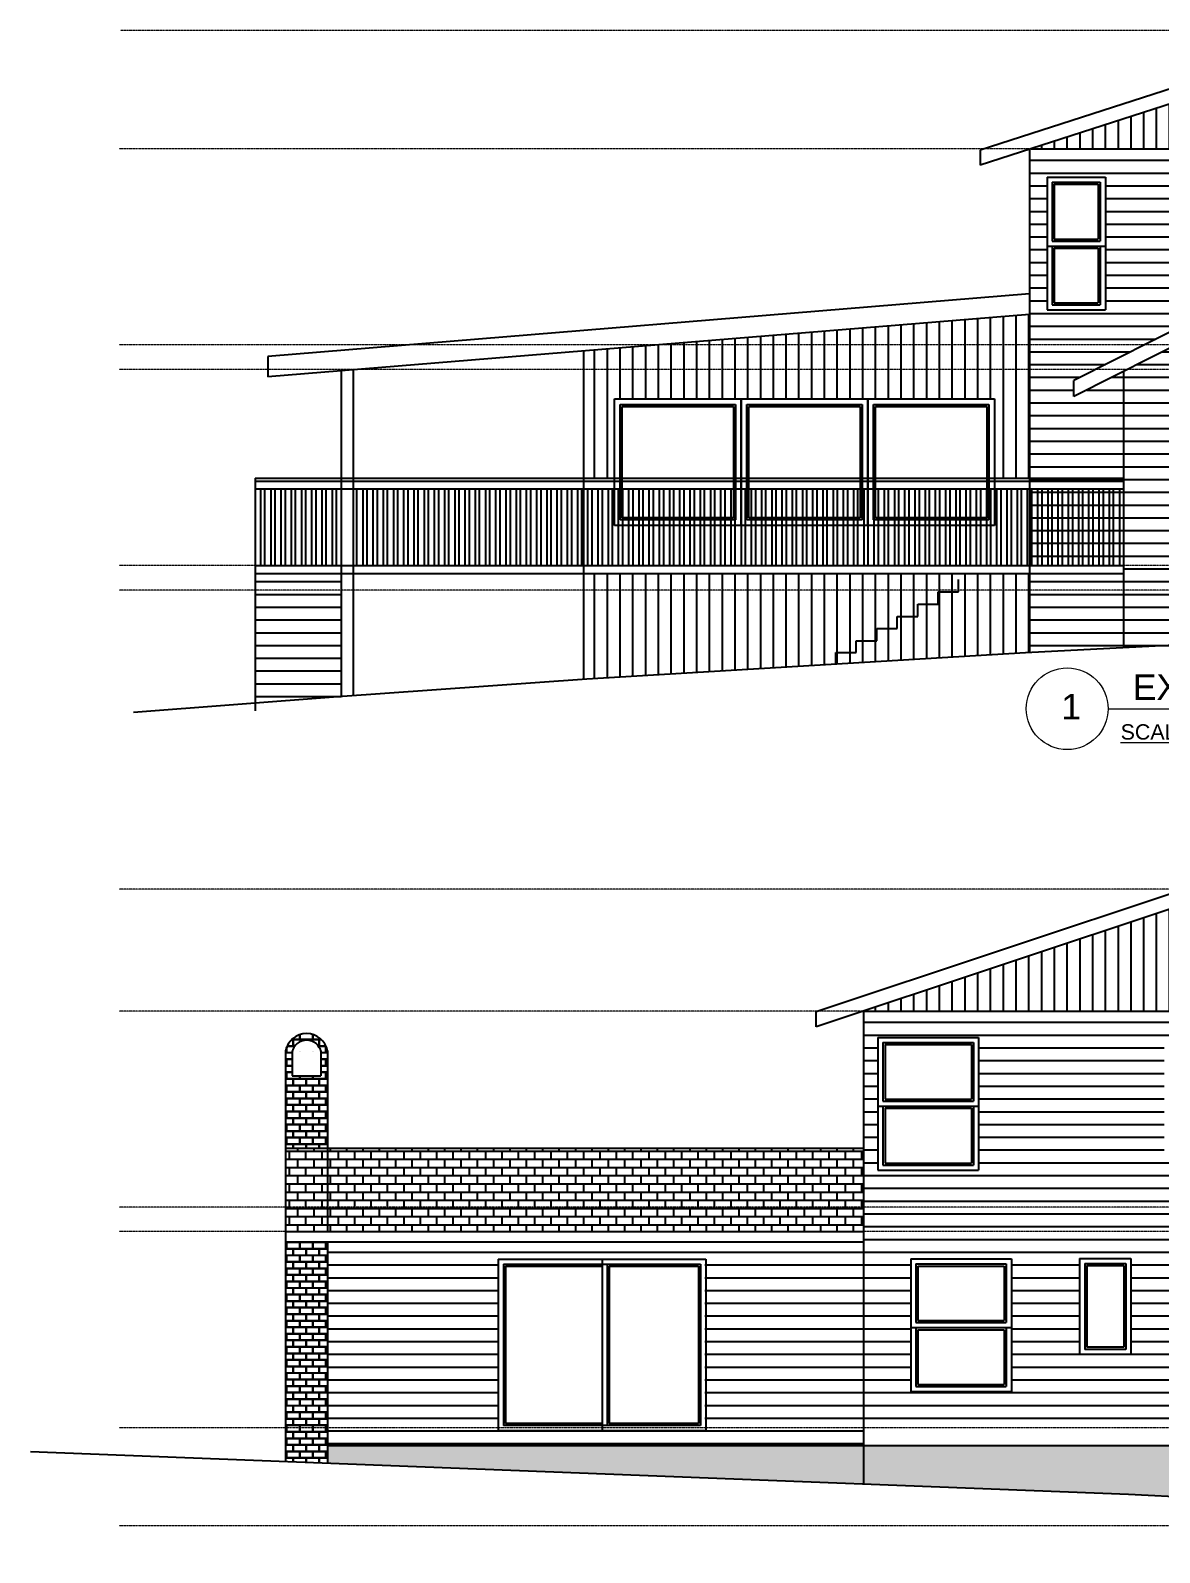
# Model space of a CAD drawing. Header units: inches. Extents: x 1543 to 43489, y -26 to 5775.
# Drawn here: x 7721 to 8274, y 3294 to 4039 of the extents above; entities that cross this region are included whole.
import ezdxf

# ---------------------------------------------------------------- set-up
doc = ezdxf.new("R2010")
doc.units = ezdxf.units.IN
doc.header["$LTSCALE"] = 0.5
doc.header["$MEASUREMENT"] = 0
doc.linetypes.add('Grid Line 1_2_', pattern=[0.875, 0.5, -0.125, 0.125, -0.125])
doc.layers.add('A-GENM', color=13, linetype='Continuous', lineweight=9)
doc.layers.add('S-Text', color=3, linetype='Continuous', lineweight=0)
doc.styles.add('ARIAL', font='arial.ttf')
pattern_1 = [(90, (-27596.547, 2243.965), (-6.25, 0), [])]
pattern_2 = [(180, (-27596.547, 2243.965), (-4e-16, -6.25), [])]
pattern_3 = [(180, (-27596.547, 2171.994), (-4e-16, -6.25), [])]

msp = doc.modelspace()

# ---------------------------------------------------------------- hatches: boundary and pattern name
h = msp.add_hatch()
h.set_pattern_fill('ANSI31', scale=50, angle=45)
h.set_pattern_definition(pattern_1)
h.paths.add_polyline_path([(8524.63, 3980.83), (8367.72, 4031.43), (8210.81, 3980.83)])
h = msp.add_hatch()
h.set_pattern_fill('ANSI31', scale=50, angle=135)
h.set_pattern_definition(pattern_2)
h.paths.add_polyline_path([(8210.81, 3980.83), (8210.06, 3980.59), (8210.06, 3884.82), (8266.1, 3884.82), (8328.07, 3916.26), (8390.03, 3884.82), (8466.13, 3884.82), (8466.13, 3971.83), (8520.64, 3971.83), (8520.64, 3884.82), (8524.63, 3884.82), (8524.63, 3980.83)])
h.paths.add_polyline_path([(8407.32, 3966.89), (8452.81, 3966.89), (8452.81, 3901.89), (8407.32, 3901.88)], flags=16)
h.paths.add_polyline_path([(8409.83, 3964.38), (8450.3, 3964.38), (8450.3, 3934.78), (8409.83, 3934.78)], flags=0)
h.paths.add_polyline_path([(8410.83, 3963.38), (8449.31, 3963.38), (8449.31, 3935.78), (8410.83, 3935.78)], flags=0)
h.paths.add_polyline_path([(8450.3, 3932.36), (8450.3, 3904.4), (8409.83, 3904.39), (8409.83, 3932.36)], flags=0)
h.paths.add_polyline_path([(8410.83, 3931.37), (8449.31, 3931.37), (8449.31, 3905.4), (8410.83, 3905.39)], flags=0)
h.paths.add_polyline_path([(8247.11, 3902.02), (8218.63, 3902.02), (8218.63, 3967.02), (8247.11, 3967.02)], flags=16)
h.paths.add_polyline_path([(8244.61, 3935.64), (8221.12, 3935.64), (8221.12, 3964.53), (8244.61, 3964.53)], flags=0)
h.paths.add_polyline_path([(8244.61, 3933.14), (8244.61, 3904.51), (8221.12, 3904.52), (8221.12, 3933.14)], flags=0)
h.paths.add_polyline_path([(8243.62, 3936.63), (8222.12, 3936.63), (8222.12, 3963.53), (8243.62, 3963.53)], flags=0)
h.paths.add_polyline_path([(8243.62, 3932.14), (8243.62, 3905.51), (8222.12, 3905.51), (8222.12, 3932.14)], flags=0)
h.paths.add_polyline_path([(8231.68, 3859.52), (8231.68, 3867.36), (8242.45, 3872.83), (8210.06, 3872.83), (8210.06, 3819.67), (8255.98, 3819.67), (8255.98, 3871.84)])
h.paths.add_polyline_path([(8210.06, 3884.82), (8210.06, 3872.83), (8242.45, 3872.83), (8266.1, 3884.82)])
h.paths.add_polyline_path([(8524.63, 3872.83), (8524.63, 3884.82), (8520.64, 3884.82), (8466.13, 3884.82), (8390.03, 3884.82), (8413.68, 3872.83)])
h.paths.add_polyline_path([(8413.68, 3872.83), (8424.45, 3867.36), (8424.45, 3859.52), (8399.77, 3872.04), (8399.77, 3776.82), (8465.72, 3776.82), (8465.72, 3872.83)])
h.paths.add_polyline_path([(8452.81, 3858.69), (8452.81, 3793.7), (8407.32, 3793.68), (8407.32, 3858.69)], flags=16)
h.paths.add_polyline_path([(8450.3, 3856.18), (8450.3, 3826.58), (8409.83, 3826.58), (8409.83, 3856.18)], flags=0)
h.paths.add_polyline_path([(8449.31, 3855.18), (8449.31, 3827.58), (8410.83, 3827.58), (8410.83, 3855.18)], flags=0)
h.paths.add_polyline_path([(8450.3, 3824.17), (8450.3, 3796.21), (8409.83, 3796.2), (8409.83, 3824.17)], flags=0)
h.paths.add_polyline_path([(8449.31, 3823.17), (8449.31, 3797.2), (8410.83, 3797.19), (8410.83, 3823.17)], flags=0)
h.paths.add_polyline_path([(8399.77, 3764.82), (8399.77, 3743.24), (8465.72, 3745.85), (8465.72, 3764.82)])
h.paths.add_polyline_path([(8399.77, 3776.82), (8399.77, 3764.82), (8465.72, 3764.82), (8465.72, 3776.82)])
h.paths.add_polyline_path([(8210.06, 3764.82), (8210.06, 3734.21), (8255.98, 3736.57), (8255.98, 3764.82)])
h.paths.add_polyline_path([(8210.06, 3772.82), (8210.06, 3764.82), (8255.98, 3764.82), (8255.98, 3772.82)])
h = msp.add_hatch()
h.set_pattern_fill('ANSI31', scale=50, angle=135)
h.set_pattern_definition(pattern_2)
h.paths.add_polyline_path([(8328.07, 3908.42), (8281.56, 3884.82), (8374.57, 3884.82)])
h.paths.add_polyline_path([(8374.57, 3884.82), (8281.56, 3884.82), (8257.91, 3872.83), (8398.22, 3872.83)])
h.paths.add_polyline_path([(8399.77, 3872.04), (8398.22, 3872.83), (8257.91, 3872.83), (8231.68, 3859.52), (8231.68, 3867.36), (8242.45, 3872.83), (8210.06, 3872.83), (8210.06, 3776.82), (8255.98, 3776.82), (8255.98, 3772.82), (8210.06, 3772.82), (8210.06, 3764.82), (8399.77, 3764.82)])
h.paths.add_polyline_path([(8346.35, 3859.11), (8346.35, 3814.1), (8309.34, 3814.1), (8309.34, 3859.11)], flags=16)
h.paths.add_polyline_path([(8343.84, 3856.6), (8343.84, 3836.86), (8311.85, 3836.86), (8311.85, 3856.6)], flags=0)
h.paths.add_polyline_path([(8342.85, 3855.6), (8342.85, 3837.85), (8312.85, 3837.85), (8312.85, 3855.6)], flags=0)
h.paths.add_polyline_path([(8343.84, 3834.35), (8343.84, 3816.61), (8311.85, 3816.61), (8311.85, 3834.35)], flags=0)
h.paths.add_polyline_path([(8342.85, 3833.35), (8342.85, 3817.6), (8312.85, 3817.6), (8312.85, 3833.35)], flags=0)
h.paths.add_polyline_path([(8399.77, 3764.82), (8255.98, 3764.82), (8255.98, 3736.57), (8337.79, 3740.78), (8399.77, 3743.24)])
h = msp.add_hatch()
h.set_pattern_fill('ANSI31', scale=50, angle=45)
h.set_pattern_definition(pattern_1)
h.paths.add_polyline_path([(8210.06, 3872.83), (7991.84, 3872.83), (7991.84, 3819.67), (8006.9, 3819.67), (8006.9, 3858.47), (8068.89, 3858.47), (8130.88, 3858.47), (8192.87, 3858.47), (8192.87, 3819.67), (8210.06, 3819.67)])
h.paths.add_polyline_path([(8210.06, 3884.82), (8028.09, 3884.82), (7991.84, 3881.85), (7991.84, 3872.83), (8210.06, 3872.83)])
h.paths.add_polyline_path([(8210.06, 3899.74), (8028.09, 3884.82), (8210.06, 3884.82)])
h.paths.add_polyline_path([(8135.26, 3745.96), (8145.27, 3745.96), (8145.27, 3751.97), (8155.28, 3751.97), (8155.28, 3757.97), (8165.29, 3757.97), (8165.29, 3763.98), (8175.31, 3763.98), (8175.31, 3764.82), (7991.84, 3764.82), (7991.84, 3721.14), (7993.41, 3721.25), (8115.25, 3728.55), (8115.25, 3734.19), (8125.26, 3734.19), (8125.26, 3739.95), (8135.26, 3739.95)])
h.paths.add_polyline_path([(8210.06, 3772.82), (7991.84, 3772.82), (7991.84, 3764.82), (8210.06, 3764.82)])
h.paths.add_polyline_path([(8210.06, 3764.82), (8175.31, 3764.82), (8175.31, 3763.98), (8165.29, 3763.98), (8165.29, 3757.97), (8155.28, 3757.97), (8155.28, 3751.97), (8145.27, 3751.97), (8145.27, 3745.96), (8135.26, 3745.96), (8135.26, 3739.95), (8125.26, 3739.95), (8125.26, 3734.19), (8115.25, 3734.19), (8115.25, 3728.55), (8208.11, 3734.11), (8210.06, 3734.21)])
h = msp.add_hatch()
h.set_pattern_fill('ANSI31', scale=50, angle=135)
h.set_pattern_definition(pattern_2)
h.paths.add_polyline_path([(7873.16, 3764.82), (7831.13, 3764.82), (7831.13, 3709.43), (7871.49, 3712.54), (7873.16, 3712.66)])
h.paths.add_polyline_path([(7873.16, 3772.82), (7831.13, 3772.82), (7831.13, 3764.82), (7873.16, 3764.82)])
h = msp.add_hatch()
h.set_pattern_fill('ANSI31', scale=50, angle=45)
h.set_pattern_definition([(90, (-27596.547, 2171.994), (-6.25, 0), [])])
h.paths.add_polyline_path([(8286.07, 3611.05), (8128.78, 3558.78), (8443.35, 3558.78)])
h = msp.add_hatch()
h.set_pattern_fill('ANSI31', scale=50, angle=135)
h.set_pattern_definition(pattern_3)
h.paths.add_polyline_path([(8443.35, 3558.78), (8128.78, 3558.78), (8128.78, 3462.77), (8635.55, 3462.77), (8443.35, 3478.77)])
h.paths.add_polyline_path([(8275.9, 3545.83), (8324.89, 3545.83), (8324.89, 3487.84), (8275.89, 3487.84)], flags=16)
h.paths.add_polyline_path([(8322.38, 3514.45), (8322.38, 3490.35), (8278.4, 3490.35), (8278.41, 3514.45)], flags=0)
h.paths.add_polyline_path([(8279.4, 3513.46), (8321.39, 3513.46), (8321.39, 3491.34), (8279.4, 3491.34)], flags=0)
h.paths.add_polyline_path([(8278.41, 3516.96), (8278.41, 3543.32), (8322.38, 3543.32), (8322.38, 3516.96)], flags=0)
h.paths.add_polyline_path([(8279.4, 3517.96), (8279.41, 3542.32), (8321.39, 3542.32), (8321.39, 3517.96)], flags=0)
h.paths.add_polyline_path([(8185.05, 3480.82), (8135.79, 3480.82), (8135.79, 3545.83), (8185.05, 3545.83)], flags=16)
h.paths.add_polyline_path([(8182.54, 3512.14), (8182.54, 3483.33), (8138.3, 3483.33), (8138.3, 3512.14)], flags=0)
h.paths.add_polyline_path([(8181.55, 3484.33), (8139.3, 3484.33), (8139.3, 3511.15), (8181.55, 3511.15)], flags=0)
h.paths.add_polyline_path([(8182.54, 3514.65), (8138.3, 3514.65), (8138.3, 3543.32), (8182.54, 3543.32)], flags=0)
h.paths.add_polyline_path([(8181.55, 3515.65), (8139.3, 3515.65), (8139.3, 3542.32), (8181.55, 3542.32)], flags=0)
h.paths.add_polyline_path([(8386.76, 3545.83), (8435.75, 3545.83), (8435.75, 3487.84), (8386.75, 3487.84)], flags=16)
h.paths.add_polyline_path([(8433.24, 3514.45), (8433.24, 3490.35), (8389.26, 3490.35), (8389.26, 3514.45)], flags=0)
h.paths.add_polyline_path([(8389.26, 3516.96), (8389.27, 3543.32), (8433.24, 3543.32), (8433.24, 3516.96)], flags=0)
h.paths.add_polyline_path([(8390.26, 3513.46), (8432.24, 3513.46), (8432.24, 3491.34), (8390.25, 3491.34)], flags=0)
h.paths.add_polyline_path([(8390.26, 3517.96), (8390.27, 3542.32), (8432.24, 3542.32), (8432.24, 3517.96)], flags=0)
h.paths.add_polyline_path([(8635.55, 3462.77), (8128.78, 3462.77), (8128.78, 3450.77), (8779.69, 3450.77)])
h.paths.add_polyline_path([(8750.31, 3450.77), (8128.78, 3450.77), (8128.78, 3354.77), (8750.31, 3354.77)])
h.paths.add_polyline_path([(8369.78, 3384.36), (8322.78, 3384.36), (8322.78, 3437.6), (8369.78, 3437.6)], flags=16)
h.paths.add_polyline_path([(8367.27, 3386.87), (8325.29, 3386.87), (8325.29, 3435.09), (8367.27, 3435.09)], flags=0)
h.paths.add_polyline_path([(8366.27, 3387.86), (8326.29, 3387.86), (8326.29, 3434.09), (8366.27, 3434.09)], flags=0)
h.paths.add_polyline_path([(8538.66, 3437.6), (8579.93, 3437.6), (8579.93, 3384.34), (8538.66, 3384.34)], flags=16)
h.paths.add_polyline_path([(8541.17, 3435.09), (8577.42, 3435.09), (8577.42, 3386.85), (8541.17, 3386.85)], flags=0)
h.paths.add_polyline_path([(8542.17, 3434.09), (8576.42, 3434.09), (8576.42, 3387.85), (8542.17, 3387.85)], flags=0)
h.paths.add_polyline_path([(8304.77, 3390.66), (8279.63, 3390.66), (8279.63, 3437.65), (8304.77, 3437.65)], flags=16)
h.paths.add_polyline_path([(8302.26, 3393.17), (8282.14, 3393.17), (8282.14, 3435.14), (8302.26, 3435.14)], flags=0)
h.paths.add_polyline_path([(8301.26, 3394.17), (8283.14, 3394.17), (8283.14, 3434.14), (8301.26, 3434.14)], flags=0)
h.paths.add_polyline_path([(8259.63, 3390.66), (8234.5, 3390.66), (8234.5, 3437.65), (8259.63, 3437.65)], flags=16)
h.paths.add_polyline_path([(8257.12, 3393.17), (8237.01, 3393.17), (8237.01, 3435.14), (8257.12, 3435.14)], flags=0)
h.paths.add_polyline_path([(8256.13, 3394.17), (8238, 3394.17), (8238, 3434.14), (8256.13, 3434.14)], flags=0)
h.paths.add_polyline_path([(8671.15, 3437.6), (8712.41, 3437.6), (8712.41, 3384.34), (8671.15, 3384.34)], flags=16)
h.paths.add_polyline_path([(8673.66, 3435.09), (8709.9, 3435.09), (8709.9, 3386.85), (8673.66, 3386.85)], flags=0)
h.paths.add_polyline_path([(8674.65, 3434.09), (8708.91, 3434.09), (8708.91, 3387.85), (8674.65, 3387.85)], flags=0)
h.paths.add_polyline_path([(8201.12, 3372.46), (8151.87, 3372.46), (8151.87, 3437.47), (8201.12, 3437.47)], flags=16)
h.paths.add_polyline_path([(8198.61, 3403.78), (8198.61, 3374.97), (8154.38, 3374.97), (8154.38, 3403.78)], flags=0)
h.paths.add_polyline_path([(8198.61, 3406.29), (8154.38, 3406.29), (8154.38, 3434.96), (8198.61, 3434.96)], flags=0)
h.paths.add_polyline_path([(8197.62, 3375.96), (8155.37, 3375.96), (8155.37, 3402.78), (8197.62, 3402.78)], flags=0)
h.paths.add_polyline_path([(8197.62, 3407.28), (8155.37, 3407.28), (8155.37, 3433.96), (8197.62, 3433.96)], flags=0)
h = msp.add_hatch()
h.set_pattern_fill('AR-B816C', color=247, scale=0.4)
h.set_pattern_definition([(0, (-27596.547, 2171.9938), (3.2, 3.2), [6.25, -0.15]), (0, (-27599.747, 2172.1438), (3.2, 3.2), [6.25, -0.15]), (90, (-27596.547, 2171.9938), (-3.2, 3.2), [-3.35, 3.05]), (90, (-27596.697, 2171.9938), (-3.2, 3.2), [-3.35, 3.05])])
edge = h.paths.add_edge_path()
edge.add_arc((7856.3, 3537.33), 10.43, 10.3945, 169.6055)
edge.add_line((7846.04, 3539.21), (7846.04, 3491.4))
edge.add_line((7846.04, 3491.4), (7866.55, 3491.4))
edge.add_line((7866.55, 3491.4), (7866.55, 3539.21))
edge = h.paths.add_edge_path(flags=16)
edge.add_line((7849.28, 3527.05), (7849.28, 3538.89))
edge.add_arc((7856.3, 3537.33), 7.19, 12.52956, 167.47044, ccw=False)
edge.add_line((7863.31, 3538.89), (7863.31, 3527.05))
edge.add_line((7863.31, 3527.05), (7849.28, 3527.05))
h.paths.add_polyline_path([(7866.55, 3445.76), (7846.04, 3445.76), (7846.04, 3354.77), (7866.55, 3354.77)])
h.paths.add_polyline_path([(7866.55, 3354.77), (7846.04, 3354.77), (7846.04, 3338.1), (7866.51, 3337.3), (7866.55, 3342.03), (7866.55, 3345.87)])
h = msp.add_hatch()
h.set_pattern_fill('AR-B816', color=247, scale=0.5)
h.set_pattern_definition([(0, (-27624.061, 3926.1807), (0, 4), []), (90, (-27624.061, 3926.1807), (-4, 4), [4, -4])])
h.paths.add_polyline_path([(8128.78, 3491.4), (7866.55, 3491.4), (7866.55, 3462.77), (8128.78, 3462.77)])
h.paths.add_polyline_path([(8128.78, 3462.77), (7866.55, 3462.77), (7866.55, 3450.77), (8128.78, 3450.77)])
h.paths.add_polyline_path([(7866.55, 3462.77), (7846.04, 3462.77), (7846.04, 3450.77), (7866.55, 3450.77)])
h.paths.add_polyline_path([(7866.55, 3491.4), (7846.04, 3491.4), (7846.04, 3462.77), (7866.55, 3462.77)])
h = msp.add_hatch()
h.set_pattern_fill('ANSI31', scale=50, angle=135)
h.set_pattern_definition(pattern_3)
h.paths.add_polyline_path([(7866.55, 3354.77), (7949.62, 3354.77), (7949.62, 3437.26), (8051.12, 3437.26), (8051.12, 3354.77), (8128.78, 3354.77), (8128.78, 3445.76), (7866.55, 3445.76)])
h.paths.add_polyline_path([(7866.55, 3354.77), (7866.55, 3345.87), (8128.78, 3345.87), (8128.78, 3354.77), (8051.12, 3354.77), (8051.12, 3353.25), (7949.62, 3353.25), (7949.62, 3354.77)])
h = msp.add_hatch()
h.set_pattern_fill('AR-CONC', scale=0.4)
h.set_pattern_definition([(50, (-27596.547, 2171.9938), (2.86904073, -0.25100854), [0.3, -3.3]), (355, (-27596.547, 2171.9938), (-0.55500533, 3.00876853), [0.24, -2.64]), (100.4514445, (-27596.308, 2171.973), (2.31403539, 2.75775996), [0.25496077, -2.80456845]), (46.1842, (-27596.547, 2172.794), (4.26896532, -0.66207712), [0.45, -4.95]), (96.635635, (-27596.1913, 2172.7387), (3.7386478, 3.8964744), [0.38244137, -4.20685504]), (351.184164, (-27596.547, 2172.794), (3.7386478, 3.8964744), [0.36, -3.96]), (21, (-27596.147, 2172.5938), (2.38762821, -1.61047556), [0.3, -3.3]), (326, (-27596.147, 2172.5938), (0.97326133, 2.90060018), [0.24, -2.64]), (71.451445, (-27595.948, 2172.4596), (3.3608895, 1.29012461), [0.25496076, -2.80456845]), (37.5, (-27596.547, 2171.9938), (0.04863942, 1.331575415), [0, -2.608, 0, -2.68, 0, -2.65]), (7.5, (-27596.547, 2171.9938), (1.05227815, 1.57764685), [0, -1.528, 0, -2.548, 0, -1.01]), (327.5, (-27597.439, 2171.9938), (2.135289745, -0.090219487), [0, -1, 0, -3.12, 0, -4.14]), (317.5, (-27597.839, 2171.9938), (2.33274468, 0.40041993), [0, -1.3, 0, -2.072, 0, -2.94])])
h.paths.add_polyline_path([(8750.31, 3345.87), (8128.78, 3345.87), (8128.78, 3327.12), (8258.49, 3322.08), (8555.07, 3306.77), (8750.31, 3306.77)])
h.paths.add_polyline_path([(8128.78, 3345.87), (7866.55, 3345.87), (7866.55, 3337.3), (8128.78, 3327.12)])
h.paths.add_polyline_path([(8750.31, 3306.77), (8555.07, 3306.77), (8613.71, 3303.74), (8750.31, 3293.69)])

# ---------------------------------------------------------------- linework, layer by layer
at = {"color": 2}
for p, q in [((8367.72, 4038.77), (8185.93, 3980.15)), ((8367.72, 4031.43), (8185.93, 3972.81)), ((8185.93, 3980.15), (8185.93, 3972.81)), ((8210.06, 3980.83), (8210.06, 3734.21)), ((8210.81, 3980.83), (8533.53, 3980.83)), ((8218.63, 3967.02), (8247.11, 3967.02)), ((8218.63, 3967.02), (8218.63, 3902.02)), ((8221.12, 3964.53), (8244.61, 3964.53)), ((8221.12, 3964.53), (8221.12, 3935.64)), ((8244.61, 3964.53), (8244.61, 3935.64)), ((8247.11, 3967.02), (8247.11, 3902.02)), ((8222.12, 3963.53), (8243.62, 3963.53)), ((8222.12, 3963.53), (8222.12, 3936.63)), ((8243.62, 3963.53), (8243.62, 3936.63)), ((8221.12, 3935.64), (8244.61, 3935.64)), ((8222.12, 3936.63), (8243.62, 3936.63)), ((8218.63, 3933.14), (8247.11, 3933.14)), ((8221.12, 3933.14), (8221.12, 3904.52)), ((8222.12, 3932.14), (8222.12, 3905.51)), ((8222.12, 3932.14), (8243.62, 3932.14)), ((8243.62, 3932.14), (8243.62, 3905.51)), ((8244.61, 3933.14), (8244.61, 3904.51)), ((8328.07, 3916.26), (8231.68, 3867.36)), ((8210.06, 3909.8), (7837.28, 3879.23)), ((8221.12, 3904.52), (8244.61, 3904.51)), ((8222.12, 3905.51), (8243.62, 3905.51)), ((8328.07, 3908.42), (8231.68, 3859.52)), ((8210.06, 3899.74), (7837.28, 3869.18)), ((8218.63, 3902.02), (8247.11, 3902.02)), ((7991.84, 3881.85), (7991.84, 3721.14)), ((7837.28, 3879.23), (7837.28, 3869.18)), ((7873.16, 3871.9), (7873.16, 3712.66)), ((7879.15, 3872.33), (7879.15, 3713.09)), ((8231.68, 3859.52), (8231.68, 3867.36)), ((8255.98, 3871.84), (8255.98, 3736.57)), ((8006.9, 3858.47), (8068.89, 3858.47)), ((8006.9, 3796.47), (8006.9, 3858.47)), ((8009.65, 3799.22), (8009.66, 3855.71)), ((8009.66, 3855.71), (8066.14, 3855.71)), ((8010.65, 3854.72), (8065.14, 3854.72)), ((8010.65, 3800.22), (8010.65, 3854.72)), ((8065.14, 3854.72), (8065.14, 3800.22)), ((8066.14, 3855.71), (8066.14, 3799.22)), ((8068.89, 3858.47), (8068.89, 3796.47)), ((8068.89, 3858.47), (8130.88, 3858.47)), ((8068.89, 3796.47), (8068.89, 3858.47)), ((8071.64, 3799.22), (8071.65, 3855.71)), ((8071.65, 3855.71), (8128.13, 3855.71)), ((8072.64, 3854.72), (8127.13, 3854.72)), ((8072.64, 3800.22), (8072.64, 3854.72)), ((8127.13, 3854.72), (8127.13, 3800.22)), ((8128.13, 3855.71), (8128.13, 3799.22)), ((8130.88, 3858.47), (8130.88, 3796.47)), ((8130.88, 3858.47), (8192.87, 3858.47)), ((8130.88, 3796.47), (8130.88, 3858.47)), ((8133.63, 3799.22), (8133.64, 3855.71)), ((8133.64, 3855.71), (8190.12, 3855.71)), ((8134.63, 3854.72), (8189.12, 3854.72)), ((8134.63, 3800.22), (8134.63, 3854.72)), ((8189.12, 3854.72), (8189.12, 3800.22)), ((8190.12, 3855.71), (8190.12, 3799.22)), ((8192.87, 3858.47), (8192.87, 3796.47)), ((7831.13, 3819.67), (7831.13, 3705.78)), ((8255.98, 3814.16), (8255.98, 3776.82)), ((8065.14, 3800.22), (8010.65, 3800.22)), ((8127.13, 3800.22), (8072.64, 3800.22)), ((8189.12, 3800.22), (8134.63, 3800.22)), ((8068.89, 3796.47), (8006.9, 3796.47)), ((8066.14, 3799.22), (8009.65, 3799.22)), ((8130.88, 3796.47), (8068.89, 3796.47)), ((8128.13, 3799.22), (8071.64, 3799.22)), ((8192.87, 3796.47), (8130.88, 3796.47)), ((8190.12, 3799.22), (8133.63, 3799.22)), ((8255.98, 3776.82), (8255.98, 3772.82)), ((8165.29, 3757.97), (8165.29, 3763.98)), ((8165.29, 3763.98), (8175.31, 3763.98)), ((8175.31, 3763.98), (8175.31, 3769.99)), ((8155.28, 3751.97), (8155.28, 3757.97)), ((8155.28, 3757.97), (8165.29, 3757.97)), ((8145.27, 3745.96), (8145.27, 3751.97)), ((8145.27, 3751.97), (8155.28, 3751.97)), ((8135.26, 3739.95), (8135.26, 3745.96)), ((8135.26, 3745.96), (8145.27, 3745.96)), ((8337.79, 3740.78), (8208.11, 3734.11)), ((8208.11, 3734.11), (7993.41, 3721.25)), ((8115.25, 3728.55), (8115.25, 3734.19)), ((8115.25, 3734.19), (8125.26, 3734.19)), ((8125.26, 3734.19), (8125.26, 3739.95)), ((8125.26, 3739.95), (8135.26, 3739.95)), ((7993.41, 3721.25), (7871.49, 3712.54)), ((7871.49, 3712.54), (7771.67, 3704.85)), ((8286.07, 3618.43), (8105.59, 3558.45)), ((8286.07, 3611.05), (8105.59, 3551.07)), ((8105.59, 3551.07), (8105.59, 3558.45)), ((8128.78, 3558.78), (8128.78, 3327.12)), ((8128.78, 3558.78), (8443.35, 3558.78)), ((7846.04, 3539.21), (7846.04, 3338.1)), ((7849.28, 3539.21), (7849.28, 3527.05)), ((7863.31, 3539.21), (7863.31, 3527.05)), ((7866.55, 3539.21), (7866.55, 3450.77)), ((8135.79, 3545.83), (8185.05, 3545.83)), ((8135.79, 3545.83), (8135.79, 3480.82)), ((8138.3, 3543.32), (8182.54, 3543.32)), ((8138.3, 3543.32), (8138.3, 3514.65)), ((8139.3, 3542.32), (8181.55, 3542.32)), ((8139.3, 3542.32), (8139.3, 3515.65)), ((8181.55, 3542.32), (8181.55, 3515.65)), ((8182.54, 3543.32), (8182.54, 3514.65)), ((8185.05, 3545.83), (8185.05, 3480.84)), ((7849.28, 3527.05), (7863.31, 3527.05)), ((8135.79, 3512.14), (8185.05, 3512.14)), ((8138.3, 3514.65), (8182.54, 3514.65)), ((8138.3, 3512.14), (8138.3, 3483.33)), ((8139.3, 3515.65), (8181.55, 3515.65)), ((8139.3, 3511.15), (8139.3, 3484.33)), ((8139.3, 3511.15), (8181.55, 3511.15)), ((8181.55, 3511.15), (8181.55, 3484.33)), ((8182.54, 3512.14), (8182.54, 3483.33)), ((8128.78, 3491.4), (7846.04, 3491.4)), ((8135.79, 3480.82), (8185.05, 3480.82)), ((8138.3, 3483.33), (8182.54, 3483.33)), ((8139.3, 3484.33), (8181.55, 3484.33)), ((7846.04, 3450.77), (8128.78, 3450.77)), ((7846.04, 3445.76), (8128.78, 3445.76)), ((7866.55, 3445.76), (7866.55, 3337.3)), ((7950.08, 3437.36), (8051.58, 3437.36)), ((7950.08, 3437.36), (7950.08, 3353.35)), ((7952.59, 3434.85), (8049.07, 3434.85)), ((7952.59, 3434.85), (7952.59, 3355.86)), ((8000.83, 3437.36), (8000.83, 3353.35)), ((8003.34, 3434.85), (8003.34, 3355.86)), ((8049.07, 3434.85), (8049.07, 3355.86)), ((8051.58, 3437.36), (8051.58, 3353.35)), ((8151.87, 3437.47), (8201.12, 3437.47)), ((8151.87, 3437.47), (8151.87, 3372.46)), ((8154.38, 3434.96), (8198.61, 3434.96)), ((8154.38, 3434.96), (8154.38, 3406.29)), ((8198.61, 3434.96), (8198.61, 3406.29)), ((8201.12, 3437.47), (8201.12, 3372.47)), ((8234.5, 3437.65), (8259.63, 3437.65)), ((8234.5, 3437.65), (8234.5, 3390.66)), ((8237.01, 3435.14), (8257.12, 3435.14)), ((8237.01, 3435.14), (8237.01, 3393.17)), ((8257.12, 3435.14), (8257.12, 3393.17)), ((8259.63, 3437.65), (8259.63, 3390.66)), ((7953.59, 3433.85), (8000.83, 3433.85)), ((7953.59, 3433.85), (7953.59, 3356.86)), ((8004.34, 3433.85), (8048.07, 3433.85)), ((8004.34, 3433.85), (8004.34, 3356.86)), ((8048.07, 3433.85), (8048.07, 3356.86)), ((8155.37, 3433.96), (8197.62, 3433.96)), ((8155.37, 3433.96), (8155.37, 3407.28)), ((8197.62, 3433.96), (8197.62, 3407.28)), ((8238, 3434.14), (8256.13, 3434.14)), ((8238, 3434.14), (8238, 3394.17)), ((8256.13, 3434.14), (8256.13, 3394.17)), ((8154.38, 3406.29), (8198.61, 3406.29)), ((8155.37, 3407.28), (8197.62, 3407.28)), ((8151.87, 3403.78), (8201.12, 3403.78)), ((8154.38, 3403.78), (8154.38, 3374.97)), ((8155.37, 3402.78), (8155.37, 3375.96)), ((8155.37, 3402.78), (8197.62, 3402.78)), ((8197.62, 3402.78), (8197.62, 3375.96)), ((8198.61, 3403.78), (8198.61, 3374.97)), ((8259.63, 3390.66), (8234.5, 3390.66)), ((8257.12, 3393.17), (8237.01, 3393.17)), ((8256.13, 3394.17), (8238, 3394.17)), ((8155.37, 3375.96), (8197.62, 3375.96)), ((8151.87, 3372.46), (8201.12, 3372.46)), ((8154.38, 3374.97), (8198.61, 3374.97)), ((8051.58, 3353.35), (7950.08, 3353.35)), ((8049.07, 3355.86), (7952.59, 3355.86)), ((8000.83, 3356.86), (7953.59, 3356.86)), ((8048.07, 3356.86), (8004.34, 3356.86)), ((8750.31, 3345.87), (7866.55, 3345.87)), ((8258.49, 3322.08), (7721.17, 3342.94)), ((8613.71, 3303.74), (8258.49, 3322.08))]:
    msp.add_line(p, q, dxfattribs=at)
at = {"color": 233}
for p, q in [((7831.13, 3819.67), (8255.98, 3819.67)), ((7831.13, 3818.15), (8255.98, 3818.15)), ((8255.98, 3814.16), (7831.13, 3814.16)), ((7833.71, 3814.16), (7833.71, 3776.82)), ((7835.74, 3814.16), (7835.74, 3776.82)), ((7838.72, 3814.16), (7838.72, 3776.82)), ((7840.75, 3814.16), (7840.75, 3776.82)), ((7843.71, 3814.16), (7843.71, 3776.82)), ((7845.74, 3814.16), (7845.74, 3776.82)), ((7848.72, 3814.16), (7848.72, 3776.82)), ((7848.72, 3814.16), (7848.72, 3776.82)), ((7850.75, 3814.16), (7850.75, 3776.82)), ((7850.75, 3814.16), (7850.75, 3776.82)), ((7853.73, 3814.16), (7853.73, 3776.82)), ((7855.76, 3814.16), (7855.76, 3776.82)), ((7858.72, 3814.16), (7858.72, 3776.82)), ((7860.75, 3814.16), (7860.75, 3776.82)), ((7863.73, 3814.16), (7863.73, 3776.82)), ((7865.75, 3814.16), (7865.75, 3776.82)), ((7868.74, 3814.16), (7868.74, 3776.82)), ((7870.76, 3814.16), (7870.76, 3776.82)), ((7880.76, 3814.16), (7880.76, 3776.82)), ((7880.76, 3814.16), (7880.76, 3776.82)), ((7883.75, 3814.16), (7883.75, 3776.82)), ((7885.77, 3814.16), (7885.77, 3776.82)), ((7888.74, 3814.16), (7888.74, 3776.82)), ((7890.76, 3814.16), (7890.76, 3776.82)), ((7893.74, 3814.16), (7893.74, 3776.82)), ((7895.77, 3814.16), (7895.77, 3776.82)), ((7898.75, 3814.16), (7898.75, 3776.82)), ((7900.78, 3814.16), (7900.78, 3776.82)), ((7903.74, 3814.16), (7903.74, 3776.82)), ((7905.77, 3814.16), (7905.77, 3776.82)), ((7908.75, 3814.16), (7908.75, 3776.82)), ((7910.78, 3814.16), (7910.78, 3776.82)), ((7913.76, 3814.16), (7913.76, 3776.82)), ((7915.79, 3814.16), (7915.79, 3776.82)), ((7918.75, 3814.16), (7918.75, 3776.82)), ((7920.78, 3814.16), (7920.78, 3776.82)), ((7923.76, 3814.16), (7923.76, 3776.82)), ((7923.76, 3814.16), (7923.76, 3776.82)), ((7925.79, 3814.16), (7925.79, 3776.82)), ((7925.79, 3814.16), (7925.79, 3776.82)), ((7928.77, 3814.16), (7928.77, 3776.82)), ((7930.8, 3814.16), (7930.8, 3776.82)), ((7933.76, 3814.16), (7933.76, 3776.82)), ((7935.79, 3814.16), (7935.79, 3776.82)), ((7938.77, 3814.16), (7938.77, 3776.82)), ((7940.8, 3814.16), (7940.8, 3776.82)), ((7943.78, 3814.16), (7943.78, 3776.82)), ((7945.81, 3814.16), (7945.81, 3776.82)), ((7948.77, 3814.16), (7948.77, 3776.82)), ((7950.8, 3814.16), (7950.8, 3776.82)), ((7953.78, 3814.16), (7953.78, 3776.82)), ((7955.81, 3814.16), (7955.81, 3776.82)), ((7958.79, 3814.16), (7958.79, 3776.82)), ((7960.82, 3814.16), (7960.82, 3776.82)), ((7963.78, 3814.16), (7963.78, 3776.82)), ((7965.81, 3814.16), (7965.81, 3776.82)), ((7968.79, 3814.16), (7968.79, 3776.82)), ((7968.79, 3814.16), (7968.79, 3776.82)), ((7970.82, 3814.16), (7970.82, 3776.82)), ((7970.82, 3814.16), (7970.82, 3776.82)), ((7973.8, 3814.16), (7973.8, 3776.82)), ((7975.82, 3814.16), (7975.82, 3776.82)), ((7978.79, 3814.16), (7978.79, 3776.82)), ((7980.81, 3814.16), (7980.81, 3776.82)), ((7983.8, 3814.16), (7983.8, 3776.82)), ((7985.82, 3814.16), (7985.82, 3776.82)), ((7988.81, 3814.16), (7988.81, 3776.82)), ((7990.83, 3814.16), (7990.83, 3776.82)), ((7993.8, 3814.16), (7993.8, 3776.82)), ((7995.82, 3814.16), (7995.82, 3776.82)), ((7998.81, 3814.16), (7998.81, 3776.82)), ((8000.83, 3814.16), (8000.83, 3776.82)), ((8003.81, 3814.16), (8003.81, 3776.82)), ((8005.84, 3814.16), (8005.84, 3776.82)), ((8008.8, 3814.16), (8008.8, 3776.82)), ((8010.83, 3814.16), (8010.83, 3776.82)), ((8013.81, 3814.16), (8013.81, 3776.82)), ((8013.81, 3814.16), (8013.81, 3776.82)), ((8015.84, 3814.16), (8015.84, 3776.82)), ((8015.84, 3814.16), (8015.84, 3776.82)), ((8018.82, 3814.16), (8018.82, 3776.82)), ((8020.85, 3814.16), (8020.85, 3776.82)), ((8023.81, 3814.16), (8023.81, 3776.82)), ((8025.84, 3814.16), (8025.84, 3776.82)), ((8028.82, 3814.16), (8028.82, 3776.82)), ((8030.85, 3814.16), (8030.85, 3776.82)), ((8033.83, 3814.16), (8033.83, 3776.82)), ((8035.86, 3814.16), (8035.86, 3776.82)), ((8038.82, 3814.16), (8038.82, 3776.82)), ((8040.85, 3814.16), (8040.85, 3776.82)), ((8043.83, 3814.16), (8043.83, 3776.82)), ((8045.86, 3814.16), (8045.86, 3776.82)), ((8048.84, 3814.16), (8048.84, 3776.82)), ((8050.87, 3814.16), (8050.87, 3776.82)), ((8053.83, 3814.16), (8053.83, 3776.82)), ((8055.86, 3814.16), (8055.86, 3776.82)), ((8058.84, 3814.16), (8058.84, 3776.82)), ((8058.84, 3814.16), (8058.84, 3776.82)), ((8060.87, 3814.16), (8060.87, 3776.82)), ((8060.87, 3814.16), (8060.87, 3776.82)), ((8063.85, 3814.16), (8063.85, 3776.82)), ((8065.88, 3814.16), (8065.88, 3776.82)), ((8068.84, 3814.16), (8068.84, 3776.82)), ((8070.87, 3814.16), (8070.87, 3776.82)), ((8073.85, 3814.16), (8073.85, 3776.82)), ((8075.88, 3814.16), (8075.88, 3776.82)), ((8078.86, 3814.16), (8078.86, 3776.82)), ((8080.88, 3814.16), (8080.88, 3776.82)), ((8083.85, 3814.16), (8083.85, 3776.82)), ((8085.88, 3814.16), (8085.88, 3776.82)), ((8088.86, 3814.16), (8088.86, 3776.82)), ((8090.88, 3814.16), (8090.88, 3776.82)), ((8093.87, 3814.16), (8093.87, 3776.82)), ((8095.89, 3814.16), (8095.89, 3776.82)), ((8098.86, 3814.16), (8098.86, 3776.82)), ((8100.88, 3814.16), (8100.88, 3776.82)), ((8103.87, 3814.16), (8103.87, 3776.82)), ((8103.87, 3814.16), (8103.87, 3776.82)), ((8105.89, 3814.16), (8105.89, 3776.82)), ((8105.89, 3814.16), (8105.89, 3776.82)), ((8108.87, 3814.16), (8108.87, 3776.82)), ((8110.9, 3814.16), (8110.9, 3776.82)), ((8113.87, 3814.16), (8113.87, 3776.82)), ((8115.89, 3814.16), (8115.89, 3776.82)), ((8118.87, 3814.16), (8118.87, 3776.82)), ((8120.9, 3814.16), (8120.9, 3776.82)), ((8123.88, 3814.16), (8123.88, 3776.82)), ((8125.91, 3814.16), (8125.91, 3776.82)), ((8128.87, 3814.16), (8128.87, 3776.82)), ((8130.9, 3814.16), (8130.9, 3776.82)), ((8133.88, 3814.16), (8133.88, 3776.82)), ((8135.91, 3814.16), (8135.91, 3776.82)), ((8138.89, 3814.16), (8138.89, 3776.82)), ((8140.92, 3814.16), (8140.92, 3776.82)), ((8143.88, 3814.16), (8143.88, 3776.82)), ((8145.91, 3814.16), (8145.91, 3776.82)), ((8148.89, 3814.16), (8148.89, 3776.82)), ((8148.89, 3814.16), (8148.89, 3776.82)), ((8150.92, 3814.16), (8150.92, 3776.82)), ((8150.92, 3814.16), (8150.92, 3776.82)), ((8153.9, 3814.16), (8153.9, 3776.82)), ((8155.93, 3814.16), (8155.93, 3776.82)), ((8158.89, 3814.16), (8158.89, 3776.82)), ((8160.92, 3814.16), (8160.92, 3776.82)), ((8163.9, 3814.16), (8163.9, 3776.82)), ((8165.93, 3814.16), (8165.93, 3776.82)), ((8168.91, 3814.16), (8168.91, 3776.82)), ((8170.94, 3814.16), (8170.94, 3776.82)), ((8173.9, 3814.16), (8173.9, 3776.82)), ((8175.93, 3814.16), (8175.93, 3776.82)), ((8178.91, 3814.16), (8178.91, 3776.82)), ((8180.94, 3814.16), (8180.94, 3776.82)), ((8183.92, 3814.16), (8183.92, 3776.82)), ((8185.95, 3814.16), (8185.95, 3776.82)), ((8188.91, 3814.16), (8188.91, 3776.82)), ((8190.94, 3814.16), (8190.94, 3776.82)), ((8193.92, 3814.16), (8193.92, 3776.82)), ((8193.92, 3814.16), (8193.92, 3776.82)), ((8195.94, 3814.16), (8195.94, 3776.82)), ((8195.94, 3814.16), (8195.94, 3776.82)), ((8198.93, 3814.16), (8198.93, 3776.82)), ((8200.95, 3814.16), (8200.95, 3776.82)), ((8203.92, 3814.16), (8203.92, 3776.82)), ((8205.94, 3814.16), (8205.94, 3776.82)), ((8208.93, 3814.16), (8208.93, 3776.82)), ((8210.95, 3814.16), (8210.95, 3776.82)), ((8213.94, 3814.16), (8213.94, 3776.82)), ((8215.96, 3814.16), (8215.96, 3776.82)), ((8218.93, 3814.16), (8218.93, 3776.82)), ((8220.95, 3814.16), (8220.95, 3776.82)), ((8223.93, 3814.16), (8223.93, 3776.82)), ((8225.96, 3814.16), (8225.96, 3776.82)), ((8228.94, 3814.16), (8228.94, 3776.82)), ((8230.97, 3814.16), (8230.97, 3776.82)), ((8233.93, 3814.16), (8233.93, 3776.82)), ((8235.96, 3814.16), (8235.96, 3776.82)), ((8238.94, 3814.16), (8238.94, 3776.82)), ((8238.94, 3814.16), (8238.94, 3776.82)), ((8240.97, 3814.16), (8240.97, 3776.82)), ((8240.97, 3814.16), (8240.97, 3776.82)), ((8243.95, 3814.16), (8243.95, 3776.82)), ((8245.98, 3814.16), (8245.98, 3776.82)), ((8248.94, 3814.16), (8248.94, 3776.82)), ((8250.97, 3814.16), (8250.97, 3776.82)), ((8253.95, 3814.16), (8253.95, 3776.82)), ((7831.13, 3776.82), (8255.98, 3776.82)), ((8255.98, 3772.82), (7831.13, 3772.82))]:
    msp.add_line(p, q, dxfattribs=at)
at = {"color": 2}
for radius in [10.43, 7.19]:
    msp.add_arc((7856.3, 3537.33), radius, 10.3945, 169.6055, dxfattribs=at)
at = {"layer": 'A-GENM', "linetype": 'Grid Line 1_2_'}
for p, q in [((8886.74, 4038.77), (7765.19, 4038.77)), ((8886.18, 3980.83), (7764.63, 3980.83)), ((8886.18, 3884.82), (7764.63, 3884.82)), ((8886.18, 3872.83), (7764.63, 3872.83)), ((8886.18, 3776.82), (7764.63, 3776.82)), ((8886.18, 3764.82), (7764.63, 3764.82)), ((8886.18, 3618.43), (7764.63, 3618.43)), ((8886.18, 3558.78), (7764.63, 3558.78)), ((8886.18, 3462.77), (7764.63, 3462.77)), ((8886.18, 3450.77), (7764.63, 3450.77)), ((8886.18, 3354.77), (7764.63, 3354.77)), ((8886.18, 3306.77), (7764.63, 3306.77))]:
    msp.add_line(p, q, dxfattribs=at)
at = {"layer": 'S-Text'}
msp.add_line((8248.43, 3706.76), (8470.44, 3706.76), dxfattribs=at)
msp.add_circle((8228.43, 3706.76), 20, dxfattribs=at)

# ---------------------------------------------------------------- texts
at = {"layer": 'S-Text', "attachment_point": 1, "style": 'ARIAL'}
for s, width, insert, char_height in [('EXISTING FRONT ELEVATION', 352.8487, (8260.45, 3723.55), 12.5), ('1', 352.8487, (8225.59, 3714.03), 12.5), ('\\A1;{\\LSCALE:  3/16" = 1\'-0"}', 247.2622, (8254.57, 3699.15), 7.5)]:
    msp.add_mtext_dynamic_manual_height_columns(s, width=width, gutter_width=5, heights=[0], dxfattribs=dict(at, insert=insert, char_height=char_height))

doc.saveas('drawing.dxf')
